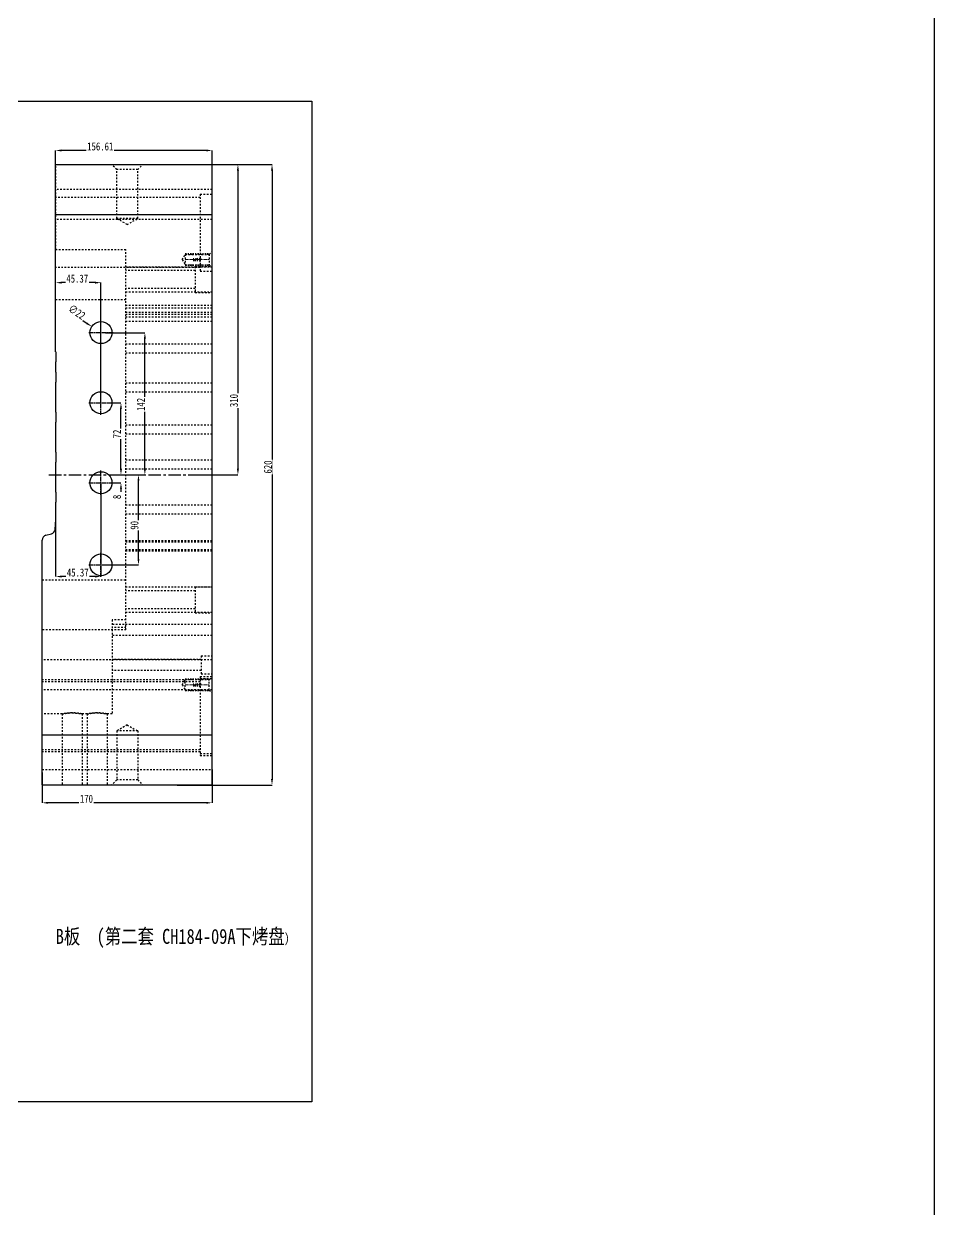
# Model space of a CAD drawing. Header units: millimetres. Extents: x 4797 to 6967, y -10922 to -3169.
# Drawn here: x 6057 to 6967, y -8000 to -6816 of the extents above; entities that cross this region are included whole.
import ezdxf
from ezdxf.enums import TextEntityAlignment as Align

# ---------------------------------------------------------------- set-up
doc = ezdxf.new("R2010")
doc.units = ezdxf.units.MM
doc.header["$LTSCALE"] = 16.335
doc.header["$PDMODE"] = 3
doc.header["$PDSIZE"] = 0.3125
doc.linetypes.add('CENTER', pattern=[0.6, 0.375, -0.075, 0.075, -0.075])
doc.linetypes.add('HIDDEN', pattern=[0.2, 0.1, -0.1])
doc.layers.get('0').update_dxf_attribs({"linetype": 'CONTINUOUS'})
doc.layers.get('Defpoints').update_dxf_attribs({"linetype": 'CONTINUOUS'})
doc.layers.add('DEFAULT_2', color=8, linetype='HIDDEN')
doc.layers.add('screw', color=33, linetype='CONTINUOUS', lineweight=13)
doc.styles.get("Standard").update_dxf_attribs({"font": 'txt', "width": 0.8})
doc.styles.add('TXT', font='txt.shx', dxfattribs={"bigfont": 'gbcbig.shx'})
doc.dimstyles.new('ISO-25', dxfattribs={"dimtxt": 8, "dimasz": 6, "dimexe": 0, "dimexo": 0, "dimgap": 0, "dimtad": 1, "dimdsep": 46, "dimtxsty": 'Standard', "dimcen": 0, "dimclrd": 4, "dimclre": 4, "dimclrt": 6, "dimazin": 0, "dimtfac": 1, "dimtofl": 0, "dimtmove": 0, "dimatfit": 3, "dimfxl": 0, "dimarcsym": 0})

# ---------------------------------------------------------------- blocks, each defined once
blk = doc.blocks.new('*D247')
at = {"color": 4, "lineweight": -2, "transparency": 16777216}
for p, q in [((6075.5, -7563.8), (6075.5, -7594.1)), ((6245.5, -7560.8), (6245.5, -7594.1)), ((6239.5, -7594.1), (6081.5, -7594.1))]:
    blk.add_line(p, q, dxfattribs=at)
at = {"color": 4, "transparency": 16777216}
for points in [[(6081.5, -7593.1), (6081.5, -7595.1), (6075.5, -7594.1)], [(6239.5, -7593.1), (6239.5, -7595.1), (6245.5, -7594.1)]]:
    blk.add_solid(points, dxfattribs=at)
at = {"layer": 'Defpoints', "color": 0, "transparency": 16777216}
for p in [(6075.5, -7563.8), (6245.5, -7560.8), (6075.5, -7594.1)]:
    blk.add_point(p, dxfattribs=at)
at = {"color": 6, "transparency": 16777216, "insert": (6119.8, -7590.1), "char_height": 8, "attachment_point": 5, "bg_fill": 3, "box_fill_scale": 1.1, "bg_fill_color": 256, "bg_fill_true_color": 13158600, "bg_fill_transparency": 0}
blk.add_mtext('170', dxfattribs=at)
blk = doc.blocks.new('*D248')
at = {"color": 4, "lineweight": -2, "transparency": 16777216}
for p, q in [((6134.3, -7274.3), (6134.3, -7368)), ((6088.9, -7303.7), (6088.9, -7368)), ((6128.3, -7368), (6094.9, -7368))]:
    blk.add_line(p, q, dxfattribs=at)
at = {"color": 4, "transparency": 16777216}
for points in [[(6094.9, -7367), (6094.9, -7369), (6088.9, -7368)], [(6128.3, -7367), (6128.3, -7369), (6134.3, -7368)]]:
    blk.add_solid(points, dxfattribs=at)
at = {"layer": 'Defpoints', "color": 0, "transparency": 16777216}
for p in [(6134.3, -7274.3), (6088.9, -7303.7), (6088.9, -7368)]:
    blk.add_point(p, dxfattribs=at)
at = {"color": 6, "transparency": 16777216, "insert": (6111.1, -7364), "char_height": 8, "attachment_point": 5, "bg_fill": 3, "box_fill_scale": 1.1, "bg_fill_color": 256, "bg_fill_true_color": 13158600, "bg_fill_transparency": 0}
blk.add_mtext('45.37', dxfattribs=at)
blk = doc.blocks.new('*D249')
at = {"color": 4, "lineweight": -2, "transparency": 16777216}
for p, q in [((6088.9, -7084), (6088.9, -7074.3)), ((6128.3, -7074.3), (6094.9, -7074.3)), ((6134.3, -7194.3), (6134.3, -7074.3))]:
    blk.add_line(p, q, dxfattribs=at)
at = {"color": 4, "transparency": 16777216}
for points in [[(6094.9, -7073.3), (6094.9, -7075.3), (6088.9, -7074.3)], [(6128.3, -7073.3), (6128.3, -7075.3), (6134.3, -7074.3)]]:
    blk.add_solid(points, dxfattribs=at)
at = {"layer": 'Defpoints', "color": 0, "transparency": 16777216}
for p in [(6088.9, -7074.3), (6088.9, -7084), (6134.3, -7194.3)]:
    blk.add_point(p, dxfattribs=at)
at = {"color": 6, "transparency": 16777216, "insert": (6110.6, -7070.3), "char_height": 8, "attachment_point": 5, "bg_fill": 3, "box_fill_scale": 1.1, "bg_fill_color": 256, "bg_fill_true_color": 13158600, "bg_fill_transparency": 0}
blk.add_mtext('45.37', dxfattribs=at)
blk = doc.blocks.new('*D250')
at = {"color": 4, "lineweight": -2, "transparency": 16777216}
for p, q in [((6149.2, -7266.3), (6171.8, -7266.3)), ((6171.8, -7350.3), (6171.8, -7272.3)), ((6139.2, -7356.3), (6171.8, -7356.3))]:
    blk.add_line(p, q, dxfattribs=at)
at = {"color": 4, "transparency": 16777216}
for points in [[(6170.8, -7272.3), (6172.8, -7272.3), (6171.8, -7266.3)], [(6170.8, -7350.3), (6172.8, -7350.3), (6171.8, -7356.3)]]:
    blk.add_solid(points, dxfattribs=at)
at = {"layer": 'Defpoints', "color": 0, "transparency": 16777216}
for p in [(6149.2, -7266.3), (6171.8, -7266.3), (6139.2, -7356.3)]:
    blk.add_point(p, dxfattribs=at)
at = {"color": 6, "transparency": 16777216, "insert": (6167.8, -7316.8), "char_height": 8, "attachment_point": 5, "rotation": 90, "bg_fill": 3, "box_fill_scale": 1.1, "bg_fill_color": 256, "bg_fill_true_color": 13158600, "bg_fill_transparency": 0}
blk.add_mtext('90', dxfattribs=at)
blk = doc.blocks.new('*D251')
at = {"color": 4, "lineweight": -2, "transparency": 16777216}
for p, q in [((6154.3, -7260.3), (6154.3, -7254.3)), ((6146.4, -7274.3), (6154.3, -7274.3)), ((6149.2, -7266.3), (6154.3, -7266.3)), ((6154.3, -7280.3), (6154.3, -7290.5))]:
    blk.add_line(p, q, dxfattribs=at)
at = {"color": 4, "transparency": 16777216}
for points in [[(6153.3, -7260.3), (6155.3, -7260.3), (6154.3, -7266.3)], [(6153.3, -7280.3), (6155.3, -7280.3), (6154.3, -7274.3)]]:
    blk.add_solid(points, dxfattribs=at)
at = {"layer": 'Defpoints', "color": 0, "transparency": 16777216}
for p in [(6146.4, -7274.3), (6149.2, -7266.3), (6154.3, -7266.3)]:
    blk.add_point(p, dxfattribs=at)
at = {"color": 6, "transparency": 16777216, "insert": (6150.3, -7288.4), "char_height": 8, "attachment_point": 5, "rotation": 90, "bg_fill": 3, "box_fill_scale": 1.1, "bg_fill_color": 256, "bg_fill_true_color": 13158600, "bg_fill_transparency": 0}
blk.add_mtext('8', dxfattribs=at)
blk = doc.blocks.new('*D252')
at = {"color": 4, "lineweight": -2, "transparency": 16777216}
for p, q in [((6141.2, -7194.3), (6154.3, -7194.3)), ((6154.3, -7260.3), (6154.3, -7200.3)), ((6149.2, -7266.3), (6154.3, -7266.3))]:
    blk.add_line(p, q, dxfattribs=at)
at = {"color": 4, "transparency": 16777216}
for points in [[(6153.3, -7200.3), (6155.3, -7200.3), (6154.3, -7194.3)], [(6153.3, -7260.3), (6155.3, -7260.3), (6154.3, -7266.3)]]:
    blk.add_solid(points, dxfattribs=at)
at = {"layer": 'Defpoints', "color": 0, "transparency": 16777216}
for p in [(6141.2, -7194.3), (6154.3, -7194.3), (6149.2, -7266.3)]:
    blk.add_point(p, dxfattribs=at)
at = {"color": 6, "transparency": 16777216, "insert": (6150.3, -7225.5), "char_height": 8, "attachment_point": 5, "rotation": 90, "bg_fill": 3, "box_fill_scale": 1.1, "bg_fill_color": 256, "bg_fill_true_color": 13158600, "bg_fill_transparency": 0}
blk.add_mtext('72', dxfattribs=at)
blk = doc.blocks.new('*D253')
at = {"color": 4, "lineweight": -2, "transparency": 16777216}
for p, q in [((6138.7, -7124.3), (6178.2, -7124.3)), ((6178.2, -7260.3), (6178.2, -7130.3)), ((6149.2, -7266.3), (6178.2, -7266.3))]:
    blk.add_line(p, q, dxfattribs=at)
at = {"color": 4, "transparency": 16777216}
for points in [[(6177.2, -7130.3), (6179.2, -7130.3), (6178.2, -7124.3)], [(6177.2, -7260.3), (6179.2, -7260.3), (6178.2, -7266.3)]]:
    blk.add_solid(points, dxfattribs=at)
at = {"layer": 'Defpoints', "color": 0, "transparency": 16777216}
for p in [(6138.7, -7124.3), (6178.2, -7124.3), (6149.2, -7266.3)]:
    blk.add_point(p, dxfattribs=at)
at = {"color": 6, "transparency": 16777216, "insert": (6174.2, -7196), "char_height": 8, "attachment_point": 5, "rotation": 90, "bg_fill": 3, "box_fill_scale": 1.1, "bg_fill_color": 256, "bg_fill_true_color": 13158600, "bg_fill_transparency": 0}
blk.add_mtext('142', dxfattribs=at)
blk = doc.blocks.new('*D254')
at = {"color": 4, "lineweight": -2, "transparency": 16777216}
blk.add_line((6100.9, -7102.2), (6120.1, -7114.9), dxfattribs=at)
at = {"layer": 'Defpoints', "color": 0, "transparency": 16777216}
blk.add_point((6143.5, -7130.3), dxfattribs=at)
at = {"color": 6, "transparency": 16777216, "insert": (6110.2, -7103.6), "char_height": 8, "attachment_point": 5, "rotation": 326.5768, "bg_fill": 3, "box_fill_scale": 1.1, "bg_fill_color": 256, "bg_fill_true_color": 13158600, "bg_fill_transparency": 0}
blk.add_mtext('∅22', dxfattribs=at)
at = {"color": 4, "transparency": 16777216}
blk.add_solid([(6120.7, -7114.1), (6119.6, -7115.7), (6125.1, -7118.2)], dxfattribs=at)
at = {"layer": 'Defpoints', "color": 0, "transparency": 16777216}
blk.add_point((6125.1, -7118.2), dxfattribs=at)
blk = doc.blocks.new('*D255')
at = {"color": 4, "lineweight": -2, "transparency": 16777216}
for p, q in [((6232, -6956.3), (6271.2, -6956.3)), ((6271.2, -6962.3), (6271.2, -7260.3)), ((6232, -7266.3), (6271.2, -7266.3))]:
    blk.add_line(p, q, dxfattribs=at)
at = {"color": 4, "transparency": 16777216}
for points in [[(6270.2, -6962.3), (6272.2, -6962.3), (6271.2, -6956.3)], [(6270.2, -7260.3), (6272.2, -7260.3), (6271.2, -7266.3)]]:
    blk.add_solid(points, dxfattribs=at)
at = {"layer": 'Defpoints', "color": 0, "transparency": 16777216}
for p in [(6232, -6956.3), (6232, -7266.3), (6271.2, -7266.3)]:
    blk.add_point(p, dxfattribs=at)
at = {"color": 6, "transparency": 16777216, "insert": (6267.2, -7192.1), "char_height": 8, "attachment_point": 5, "rotation": 90, "bg_fill": 3, "box_fill_scale": 1.1, "bg_fill_color": 256, "bg_fill_true_color": 13158600, "bg_fill_transparency": 0}
blk.add_mtext('310', dxfattribs=at)
blk = doc.blocks.new('*D256')
at = {"color": 4, "lineweight": -2, "transparency": 16777216}
for p, q in [((6210.5, -6956.3), (6305.3, -6956.3)), ((6305.3, -6962.3), (6305.3, -7570.3)), ((6210.5, -7576.3), (6305.3, -7576.3))]:
    blk.add_line(p, q, dxfattribs=at)
at = {"color": 4, "transparency": 16777216}
for points in [[(6304.3, -6962.3), (6306.3, -6962.3), (6305.3, -6956.3)], [(6304.3, -7570.3), (6306.3, -7570.3), (6305.3, -7576.3)]]:
    blk.add_solid(points, dxfattribs=at)
at = {"layer": 'Defpoints', "color": 0, "transparency": 16777216}
for p in [(6210.5, -6956.3), (6210.5, -7576.3), (6305.3, -7576.3)]:
    blk.add_point(p, dxfattribs=at)
at = {"color": 6, "transparency": 16777216, "insert": (6301.3, -7258.5), "char_height": 8, "attachment_point": 5, "rotation": 90, "bg_fill": 3, "box_fill_scale": 1.1, "bg_fill_color": 256, "bg_fill_true_color": 13158600, "bg_fill_transparency": 0}
blk.add_mtext('620', dxfattribs=at)
blk = doc.blocks.new('*D285')
at = {"color": 4, "lineweight": -2, "transparency": 16777216}
for p, q in [((6088.9, -6959.2), (6088.9, -6942.2)), ((6239.5, -6942.2), (6094.9, -6942.2)), ((6245.5, -6972.9), (6245.5, -6942.2))]:
    blk.add_line(p, q, dxfattribs=at)
at = {"color": 4, "transparency": 16777216}
for points in [[(6094.9, -6941.2), (6094.9, -6943.2), (6088.9, -6942.2)], [(6239.5, -6941.2), (6239.5, -6943.2), (6245.5, -6942.2)]]:
    blk.add_solid(points, dxfattribs=at)
at = {"layer": 'Defpoints', "color": 0, "transparency": 16777216}
for p in [(6088.9, -6942.2), (6088.9, -6959.2), (6245.5, -6972.9)]:
    blk.add_point(p, dxfattribs=at)
at = {"color": 6, "transparency": 16777216, "insert": (6133.6, -6938.2), "char_height": 8, "attachment_point": 5, "bg_fill": 3, "box_fill_scale": 1.1, "bg_fill_color": 256, "bg_fill_true_color": 13158600, "bg_fill_transparency": 0}
blk.add_mtext('156.61', dxfattribs=at)

msp = doc.modelspace()

# ---------------------------------------------------------------- linework, layer by layer
at = {"color": 7, "linetype": 'Continuous'}
for p, q in [((6088.942, -7143.443), (6088.942, -6956.261)), ((6088.942, -6956.261), (6245.547, -6956.261)), ((6245.547, -7576.261), (6245.547, -6956.261)), ((6088.942, -7006.261), (6245.547, -7006.261)), ((6089.042, -7143.443), (6088.942, -7143.443)), ((6089.042, -7143.443), (6089.042, -7153.443)), ((6088.942, -7153.443), (6088.942, -7163.682)), ((6089.042, -7153.443), (6088.942, -7153.443)), ((6089.042, -7163.682), (6088.942, -7163.682)), ((6089.042, -7163.682), (6089.042, -7173.682)), ((6088.942, -7173.682), (6088.942, -7203.682)), ((6089.042, -7173.682), (6088.942, -7173.682)), ((6089.042, -7203.682), (6088.942, -7203.682)), ((6088.942, -7213.682), (6088.942, -7243.682)), ((6089.042, -7213.682), (6088.942, -7213.682)), ((6089.042, -7203.682), (6089.042, -7213.682)), ((6089.042, -7243.682), (6088.942, -7243.682)), ((6089.042, -7243.682), (6089.042, -7253.682)), ((6088.942, -7253.682), (6088.942, -7283.682)), ((6089.042, -7253.682), (6088.942, -7253.682)), ((6089.042, -7283.682), (6088.942, -7283.682)), ((6089.042, -7283.682), (6089.042, -7293.682)), ((6088.942, -7293.682), (6088.942, -7313.783)), ((6089.042, -7293.682), (6088.942, -7293.682)), ((6075.547, -7576.261), (6075.547, -7331.538)), ((6079.253, -7326.708), (6084.808, -7325.22)), ((6075.547, -7526.261), (6245.547, -7526.261)), ((6075.547, -7576.261), (6245.547, -7576.261))]:
    msp.add_line(p, q, dxfattribs=at)
at = {"color": 1, "linetype": 'CENTER', "ltscale": 0.684175}
for p, q in [((6134.315, -7136.361), (6134.315, -7112.161)), ((6122.215, -7124.261), (6146.415, -7124.261)), ((6134.315, -7206.361), (6134.315, -7182.161)), ((6122.215, -7194.261), (6146.415, -7194.261)), ((6134.315, -7286.361), (6134.315, -7262.161)), ((6122.215, -7274.261), (6146.415, -7274.261)), ((6134.315, -7368.361), (6134.315, -7344.161)), ((6122.215, -7356.261), (6146.415, -7356.261))]:
    msp.add_line(p, q, dxfattribs=at)
at = {"color": 1, "linetype": 'CENTER', "ltscale": 2.031411}
msp.add_line((6082.244, -7266.261), (6245.547, -7266.261), dxfattribs=at)
msp.add_lwpolyline([(5238.624, -6893.054), (6345.206, -6893.054), (6345.206, -7893.044), (5238.624, -7893.044)], close=True)
at = {"color": 7, "linetype": 'Continuous'}
for centre in [(6134.315, -7124.261), (6134.315, -7194.261), (6134.315, -7274.261), (6134.315, -7356.261)]:
    msp.add_circle(centre, 11, dxfattribs=at)
for centre, radius, start, end in [((6083.514, -7320.39), 5, 285, 352.584158), ((6032.75, -7313.783), 56.192, 352.584158, 0), ((6080.547, -7331.538), 5, 105, 180)]:
    msp.add_arc(centre, radius, start, end, dxfattribs=at)
at = {"layer": 'DEFAULT_2', "color": 8, "linetype": 'HIDDEN'}
for p, q in [((6089.042, -7041.261), (6089.042, -6956.261)), ((6150.047, -6961.261), (6145.047, -6956.261)), ((6150.047, -7010.199), (6150.047, -6961.261)), ((6171.047, -6961.261), (6150.047, -6961.261)), ((6171.047, -6961.261), (6176.047, -6956.261)), ((6171.047, -7010.199), (6171.047, -6961.261)), ((6245.547, -6981.261), (6088.942, -6981.261)), ((6233.547, -6989.261), (6088.942, -6989.261)), ((6233.547, -6985.761), (6245.547, -6985.761)), ((6233.547, -6985.764), (6233.547, -7062.758)), ((6245.547, -7011.261), (6088.942, -7011.261)), ((6160.547, -7016.261), (6150.047, -7010.199)), ((6171.047, -7010.199), (6150.047, -7010.199)), ((6160.547, -7016.261), (6171.047, -7010.199)), ((6088.942, -7041.261), (6159.315, -7041.261)), ((6159.315, -7421.261), (6159.315, -7041.261)), ((6215.547, -7051.261), (6218.578, -7046.011)), ((6218.578, -7046.011), (6218.578, -7056.511)), ((6218.578, -7046.011), (6242.547, -7046.011)), ((6242.547, -7046.011), (6245.547, -7043.011)), ((6242.547, -7046.011), (6242.547, -7056.511)), ((6233.547, -7059.261), (6088.942, -7059.261)), ((6245.547, -7058.761), (6159.315, -7058.761)), ((6215.547, -7051.261), (6218.578, -7056.511)), ((6218.578, -7056.511), (6242.547, -7056.511)), ((6228.547, -7058.261), (6228.547, -7084.261)), ((6228.547, -7058.261), (6245.547, -7058.261)), ((6242.547, -7056.511), (6245.547, -7059.511)), ((6228.547, -7062.261), (6159.315, -7062.261)), ((6233.547, -7062.761), (6245.547, -7062.761)), ((6228.547, -7080.261), (6159.315, -7080.261)), ((6245.547, -7083.761), (6159.315, -7083.761)), ((6228.547, -7084.261), (6245.547, -7084.261)), ((6088.942, -7091.261), (6159.315, -7091.261)), ((6245.547, -7097.261), (6159.315, -7097.261)), ((6245.547, -7099.761), (6159.315, -7099.761)), ((6245.547, -7104.261), (6159.315, -7104.261)), ((6245.547, -7106.261), (6159.315, -7106.261)), ((6245.547, -7108.761), (6159.315, -7108.761)), ((6245.547, -7113.261), (6159.315, -7113.261)), ((6245.547, -7135.761), (6159.315, -7135.761)), ((6245.547, -7144.761), (6159.315, -7144.761)), ((6245.547, -7174.761), (6159.315, -7174.761)), ((6245.547, -7183.761), (6159.315, -7183.761)), ((6245.547, -7216.761), (6159.315, -7216.761)), ((6245.547, -7225.761), (6159.315, -7225.761)), ((6245.547, -7251.761), (6159.315, -7251.761)), ((6245.547, -7260.761), (6159.315, -7260.761)), ((6245.547, -7296.761), (6159.315, -7296.761)), ((6245.547, -7305.761), (6159.315, -7305.761)), ((6245.547, -7332.261), (6159.315, -7332.261)), ((6245.547, -7333.761), (6159.315, -7333.761)), ((6245.547, -7341.261), (6159.315, -7341.261)), ((6245.547, -7342.761), (6159.315, -7342.761)), ((6075.547, -7371.261), (6159.315, -7371.261)), ((6245.547, -7378.761), (6159.315, -7378.761)), ((6228.547, -7378.261), (6245.547, -7378.261)), ((6228.547, -7378.261), (6228.547, -7404.261)), ((6228.547, -7382.261), (6159.315, -7382.261)), ((6228.547, -7400.261), (6159.315, -7400.261)), ((6245.547, -7403.761), (6159.315, -7403.761)), ((6228.547, -7404.261), (6245.547, -7404.261)), ((6159.315, -7411.261), (6145.547, -7411.261)), ((6145.547, -7411.261), (6145.547, -7505.291)), ((6245.547, -7415.761), (6145.547, -7415.761)), ((6159.315, -7421.261), (6075.547, -7421.261)), ((6075.647, -7576.261), (6075.647, -7421.261)), ((6159.315, -7418.761), (6145.547, -7418.761)), ((6245.547, -7426.761), (6145.547, -7426.761)), ((6245.547, -7451.261), (6075.547, -7451.261)), ((6234.547, -7450.761), (6145.547, -7450.761)), ((6234.547, -7447.261), (6245.547, -7447.261)), ((6234.547, -7447.264), (6234.547, -7465.258)), ((6234.547, -7461.761), (6145.547, -7461.761)), ((6233.547, -7471.261), (6075.547, -7471.261)), ((6233.547, -7473.261), (6075.547, -7473.261)), ((6215.547, -7476.261), (6218.578, -7471.011)), ((6218.578, -7471.011), (6242.547, -7471.011)), ((6218.578, -7481.511), (6218.578, -7471.011)), ((6233.547, -7467.761), (6245.547, -7467.761)), ((6233.547, -7467.764), (6233.547, -7546.758)), ((6233.547, -7469.761), (6245.547, -7469.761)), ((6234.547, -7465.261), (6245.547, -7465.261)), ((6242.547, -7471.011), (6245.547, -7468.011)), ((6242.547, -7481.511), (6242.547, -7471.011)), ((6245.547, -7481.261), (6075.547, -7481.261)), ((6215.547, -7476.261), (6218.578, -7481.511)), ((6218.578, -7481.511), (6242.547, -7481.511)), ((6242.547, -7481.511), (6245.547, -7484.511)), ((6095.547, -7505.291), (6075.547, -7505.291)), ((6095.547, -7505.291), (6095.547, -7576.261)), ((6120.547, -7505.291), (6115.547, -7505.291)), ((6115.547, -7505.291), (6115.547, -7576.261)), ((6120.547, -7505.291), (6120.547, -7576.261)), ((6145.547, -7505.291), (6140.547, -7505.291)), ((6140.547, -7505.291), (6140.547, -7576.261)), ((6160.547, -7516.261), (6150.047, -7522.323)), ((6171.047, -7522.323), (6150.047, -7522.323)), ((6150.047, -7522.323), (6150.047, -7571.261)), ((6160.547, -7516.261), (6171.047, -7522.323)), ((6171.047, -7522.323), (6171.047, -7571.261)), ((6233.547, -7541.261), (6075.547, -7541.261)), ((6233.547, -7543.261), (6075.547, -7543.261)), ((6233.547, -7544.761), (6245.547, -7544.761)), ((6233.547, -7546.761), (6245.547, -7546.761)), ((6075.547, -7560.761), (6245.547, -7560.761)), ((6150.047, -7571.261), (6145.047, -7576.261)), ((6171.047, -7571.261), (6150.047, -7571.261)), ((6171.047, -7571.261), (6176.047, -7576.261))]:
    msp.add_line(p, q, dxfattribs=at)
for points, knots in [([(6105.547, -7504.261), (6104.896, -7504.261), (6103.616, -7504.287), (6101.762, -7504.398), (6100.056, -7504.565), (6098.759, -7504.734), (6097.843, -7504.874), (6097.261, -7504.97), (6096.759, -7505.058), (6096.34, -7505.135), (6096.046, -7505.192), (6095.856, -7505.229), (6095.748, -7505.25), (6095.665, -7505.268), (6095.602, -7505.277), (6095.57, -7505.291), (6095.549, -7505.288), (6095.547, -7505.291)], [0, 0, 0, 0, 0.19407429, 0.38106052, 0.55330284, 0.70463188, 0.77068864, 0.82943363, 0.88026443, 0.92268449, 0.95620106, 0.96948172, 0.98040267, 0.98893948, 0.99506765, 0.99876267, 1, 1, 1, 1]), ([(6095.547, -7505.291), (6095.564, -7505.291), (6095.627, -7505.27), (6095.772, -7505.249), (6096.01, -7505.197), (6096.34, -7505.136), (6096.759, -7505.058), (6097.48, -7504.931), (6098.564, -7504.76), (6100.056, -7504.565), (6101.762, -7504.398), (6103.616, -7504.287), (6104.896, -7504.261), (6105.547, -7504.261)], [0, 0, 0, 0, 0.0049341, 0.01960087, 0.04380525, 0.07732601, 0.11975029, 0.17058385, 0.29538315, 0.44670853, 0.61894596, 0.80592868, 1, 1, 1, 1]), ([(6115.547, -7505.291), (6115.547, -7505.287), (6115.522, -7505.292), (6115.494, -7505.277), (6115.428, -7505.269), (6115.346, -7505.25), (6115.238, -7505.229), (6115.048, -7505.192), (6114.754, -7505.135), (6114.335, -7505.058), (6113.833, -7504.97), (6113.251, -7504.874), (6112.335, -7504.734), (6111.038, -7504.565), (6109.332, -7504.398), (6107.478, -7504.287), (6106.198, -7504.261), (6105.547, -7504.261)], [0, 0, 0, 0, 0.00123706, 0.00493168, 0.01105948, 0.01959611, 0.03051725, 0.04379862, 0.07731815, 0.11974164, 0.17057471, 0.22931981, 0.29537593, 0.44670196, 0.61894098, 0.80592596, 1, 1, 1, 1]), ([(6105.547, -7504.261), (6106.198, -7504.261), (6107.478, -7504.287), (6109.332, -7504.398), (6111.038, -7504.565), (6112.53, -7504.76), (6113.614, -7504.931), (6114.335, -7505.057), (6114.754, -7505.136), (6115.084, -7505.197), (6115.322, -7505.25), (6115.467, -7505.268), (6115.531, -7505.293), (6115.547, -7505.291)], [0, 0, 0, 0, 0.1940715, 0.38105527, 0.55329591, 0.70462426, 0.82942411, 0.88025548, 0.92267644, 0.95619431, 0.98039785, 0.9950652, 1, 1, 1, 1]), ([(6130.547, -7504.261), (6129.896, -7504.261), (6128.616, -7504.287), (6126.762, -7504.398), (6125.056, -7504.565), (6123.759, -7504.734), (6122.843, -7504.874), (6122.261, -7504.97), (6121.759, -7505.058), (6121.34, -7505.135), (6121.046, -7505.192), (6120.856, -7505.229), (6120.748, -7505.25), (6120.665, -7505.268), (6120.602, -7505.277), (6120.57, -7505.291), (6120.549, -7505.288), (6120.547, -7505.291)], [0, 0, 0, 0, 0.19407429, 0.38106052, 0.55330284, 0.70463188, 0.77068864, 0.82943363, 0.88026443, 0.92268449, 0.95620106, 0.96948172, 0.98040267, 0.98893948, 0.99506765, 0.99876267, 1, 1, 1, 1]), ([(6120.547, -7505.291), (6120.564, -7505.291), (6120.627, -7505.27), (6120.772, -7505.249), (6121.01, -7505.197), (6121.34, -7505.136), (6121.759, -7505.058), (6122.48, -7504.931), (6123.564, -7504.76), (6125.056, -7504.565), (6126.762, -7504.398), (6128.616, -7504.287), (6129.896, -7504.261), (6130.547, -7504.261)], [0, 0, 0, 0, 0.0049341, 0.01960087, 0.04380525, 0.07732601, 0.11975029, 0.17058385, 0.29538315, 0.44670853, 0.61894596, 0.80592868, 1, 1, 1, 1]), ([(6140.547, -7505.291), (6140.547, -7505.287), (6140.522, -7505.292), (6140.494, -7505.277), (6140.428, -7505.269), (6140.346, -7505.25), (6140.238, -7505.229), (6140.048, -7505.192), (6139.754, -7505.135), (6139.335, -7505.058), (6138.833, -7504.97), (6138.251, -7504.874), (6137.335, -7504.734), (6136.038, -7504.565), (6134.332, -7504.398), (6132.478, -7504.287), (6131.198, -7504.261), (6130.547, -7504.261)], [0, 0, 0, 0, 0.00123706, 0.00493168, 0.01105948, 0.01959611, 0.03051725, 0.04379862, 0.07731815, 0.11974164, 0.17057471, 0.22931981, 0.29537593, 0.44670196, 0.61894098, 0.80592596, 1, 1, 1, 1]), ([(6130.547, -7504.261), (6131.198, -7504.261), (6132.478, -7504.287), (6134.332, -7504.398), (6136.038, -7504.565), (6137.53, -7504.76), (6138.614, -7504.931), (6139.335, -7505.057), (6139.754, -7505.136), (6140.084, -7505.197), (6140.322, -7505.25), (6140.467, -7505.268), (6140.531, -7505.293), (6140.547, -7505.291)], [0, 0, 0, 0, 0.1940715, 0.38105527, 0.55329591, 0.70462426, 0.82942411, 0.88025548, 0.92267644, 0.95619431, 0.98039785, 0.9950652, 1, 1, 1, 1])]:
    msp.add_open_spline(points, degree=3, knots=knots, dxfattribs=at)

# ---------------------------------------------------------------- texts
at = {"insert": (6089.09, -7720.085), "char_height": 10, "width": 245.15958, "attachment_point": 1}
msp.add_mtext('{\\fSimSun|b0|i0|c134|p2;\\H1.5x;B板  (第二套 CH184-09A下烤盘\\H0.66667x;）}', dxfattribs=at)

# ---------------------------------------------------------------- next in the draw order: dimensions: what is measured, and where the dimension line sits
dim = msp.add_linear_dim(base=(6271.166, -7266.261), p1=(6232.049, -6956.261), p2=(6232.049, -7266.261), angle=90, dimstyle='ISO-25', override={"dimfxl": 1.25})
dim.commit()
dim.dimension.update_dxf_attribs({"geometry": '*D255', "text_midpoint": (6271.166, -7192.137), "dimtype": 160})
for base, p1, p2, picture, middle in [((6088.942, -7074.282), (6134.315, -7194.261), (6088.942, -7084.044), '*D249', (6110.587, -7074.282)), ((6088.942, -7367.975), (6134.315, -7274.261), (6088.942, -7303.732), '*D248', (6111.096, -7367.975)), ((6075.547, -7594.078), (6245.547, -7560.761), (6075.547, -7563.786), '*D247', (6119.762, -7594.078))]:
    dim = msp.add_linear_dim(base=base, p1=p1, p2=p2, dimstyle='ISO-25', override={"dimfxl": 1.25})
    dim.commit()
    dim.dimension.update_dxf_attribs({"geometry": picture, "text_midpoint": middle, "dimtype": 160})

# ---------------------------------------------------------------- next in the draw order: dimensions: what is measured, and where the dimension line sits
for base, p1, p2, picture, middle in [((6305.335, -7576.261), (6210.478, -6956.261), (6210.478, -7576.261), '*D256', (6305.335, -7258.473)), ((6171.793, -7266.261), (6139.152, -7356.261), (6149.167, -7266.261), '*D250', (6171.793, -7316.777))]:
    dim = msp.add_linear_dim(base=base, p1=p1, p2=p2, angle=90, dimstyle='ISO-25', override={"dimfxl": 1.25})
    dim.commit()
    dim.dimension.update_dxf_attribs({"geometry": picture, "text_midpoint": middle, "dimtype": 160})

# ---------------------------------------------------------------- next in the draw order: linework, layer by layer
at = {"layer": 'screw', "color": 92, "linetype": 'HIDDEN', "ltscale": 0.746373}
for p, q in [((6218.578, -7045.261), (6242.547, -7045.261)), ((6218.578, -7057.261), (6242.547, -7057.261)), ((6218.578, -7470.261), (6242.547, -7470.261)), ((6218.578, -7482.261), (6242.547, -7482.261))]:
    msp.add_line(p, q, dxfattribs=at)
at = {"layer": 'screw', "color": 8, "linetype": 'HIDDEN', "ltscale": 0.746373}
for p, q in [((6218.578, -7046.011), (6242.547, -7046.011)), ((6218.578, -7056.511), (6242.547, -7056.511)), ((6218.578, -7471.011), (6242.547, -7471.011)), ((6218.578, -7481.511), (6242.547, -7481.511))]:
    msp.add_line(p, q, dxfattribs=at)
at = {"layer": 'screw', "color": 1, "linetype": 'CENTER', "ltscale": 0.466483}
for p, q in [((6218.578, -7051.261), (6242.547, -7051.261)), ((6218.578, -7476.261), (6242.547, -7476.261))]:
    msp.add_line(p, q, dxfattribs=at)

# ---------------------------------------------------------------- next in the draw order: texts
at = {"layer": 'screw', "color": 6, "linetype": 'HIDDEN', "ltscale": 0.746373, "style": 'TXT'}
for p in [(6230.563, -7051.261), (6230.563, -7476.261)]:
    msp.add_text('M12', height=3, dxfattribs=at).set_placement(p, align=Align.MIDDLE)

# ---------------------------------------------------------------- next in the draw order: dimensions: what is measured, and where the dimension line sits
dim = msp.add_linear_dim(base=(6088.9418, -6942.1956), p1=(6245.547, -6972.9452), p2=(6088.9418, -6959.2457), dimstyle='ISO-25', override={"dimfxl": 1.25})
dim.commit()
dim.dimension.update_dxf_attribs({"geometry": '*D285', "text_midpoint": (6133.6097, -6942.1956), "dimtype": 160})
dim = msp.add_linear_dim(base=(6154.251, -7266.261), p1=(6146.415, -7274.261), p2=(6149.167, -7266.261), angle=90, dimstyle='ISO-25', override={"dimfxl": 1.25})
dim.commit()
dim.dimension.update_dxf_attribs({"geometry": '*D251', "text_midpoint": (6154.251, -7288.395), "dimtype": 160})

# ---------------------------------------------------------------- next in the draw order: dimensions: what is measured, and where the dimension line sits
dim = msp.add_linear_dim(base=(6154.258, -7194.261), p1=(6149.167, -7266.261), p2=(6141.249, -7194.261), angle=90, dimstyle='ISO-25', override={"dimfxl": 1.25})
dim.commit()
dim.dimension.update_dxf_attribs({"geometry": '*D252', "text_midpoint": (6154.258, -7225.494), "dimtype": 160})

# ---------------------------------------------------------------- next in the draw order: dimensions: what is measured, and where the dimension line sits
dim = msp.add_linear_dim(base=(6178.197, -7124.261), p1=(6149.167, -7266.261), p2=(6138.65, -7124.261), angle=90, dimstyle='ISO-25', override={"dimfxl": 1.25})
dim.commit()
dim.dimension.update_dxf_attribs({"geometry": '*D253', "text_midpoint": (6178.197, -7196.036), "dimtype": 160})

# ---------------------------------------------------------------- next in the draw order: dimensions: what is measured, and where the dimension line sits
dim = msp.add_diameter_dim_2p(p1=(6143.496, -7130.32), p2=(6125.135, -7118.202), dimstyle='ISO-25', override={"dimfxl": 1.25})
dim.commit()
dim.dimension.update_dxf_attribs({"geometry": '*D254', "text_midpoint": (6110.2, -7103.554)})

# ---------------------------------------------------------------- next in the draw order: linework, layer by layer
msp.add_lwpolyline([(4797.07, -3168.686), (6967.359, -3168.686), (6967.359, -10921.762), (4797.07, -10921.762)], close=True)

doc.saveas('drawing.dxf')
